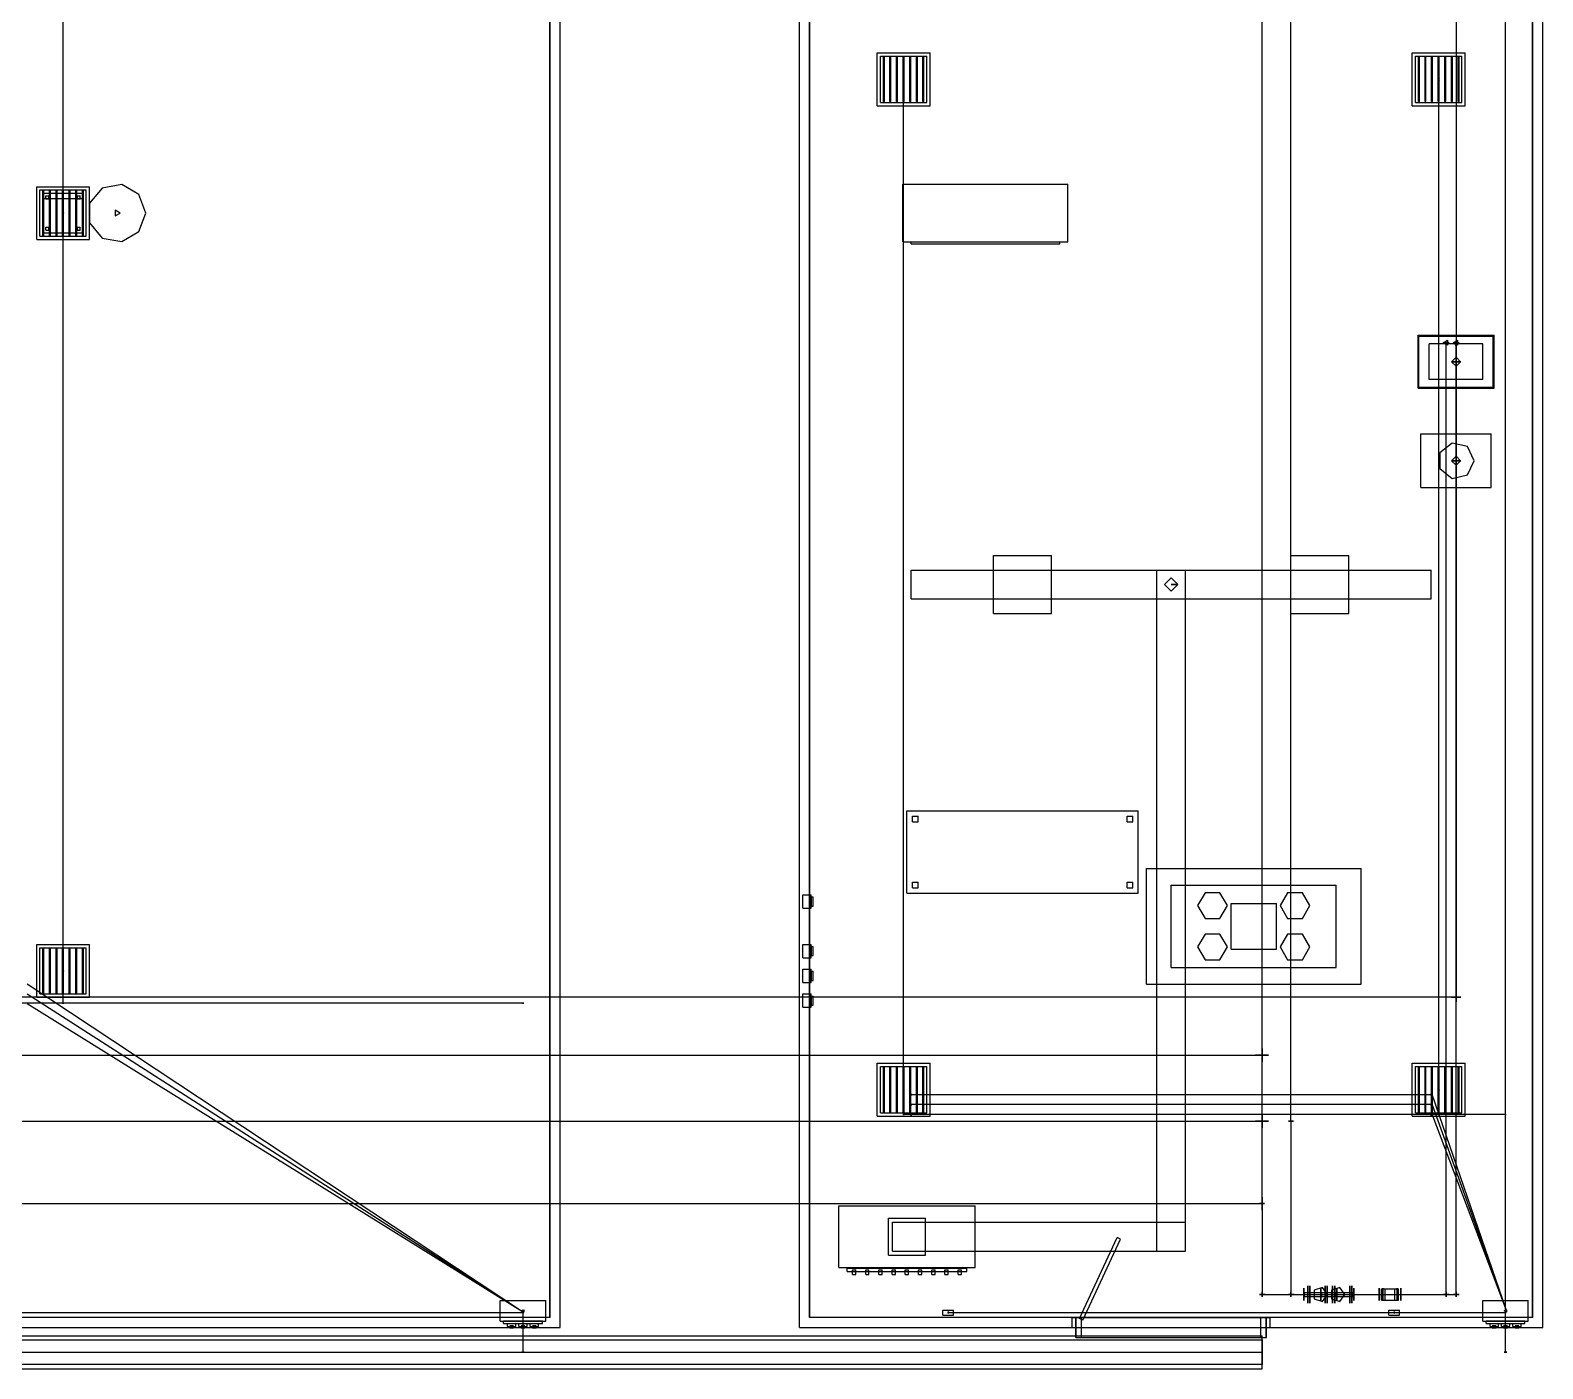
# Model space of a CAD drawing. Header units: millimetres. Extents: x -285000 to -230100, y 121795 to 149522.
# Drawn here: x -248418 to -230100, y 122000 to 138215 of the extents above; entities that cross this region are included whole.
import ezdxf

# ---------------------------------------------------------------- set-up
doc = ezdxf.new("R2010")
doc.units = ezdxf.units.MM

msp = doc.modelspace()

# ---------------------------------------------------------------- linework, layer by layer
at = {"layer": 'electrical'}
for p, q in [((-248020, 126430), (-248020, 145180)), ((-230550, 122200), (-230550, 143800)), ((-237832.21, 137620), (-237847.79, 137620)), ((-237847.79, 137620), (-237840, 137620)), ((-237840, 137620), (-237832.21, 137620)), ((-237840, 125080), (-237840, 137620)), ((-231352.21, 137620), (-231367.79, 137620)), ((-231367.79, 137620), (-231360, 137620)), ((-231360, 137620), (-231352.21, 137620)), ((-231360, 125080), (-231360, 137620)), ((-242457.17, 122689.16), (-248457.17, 126659.16)), ((-242450, 126430), (-278980, 126430)), ((-242457.02, 122689.06), (-248457.02, 126539.06)), ((-242456.86, 122688.96), (-248456.86, 126418.96)), ((-248012.21, 126430), (-248027.79, 126430)), ((-248027.79, 126430), (-248020, 126430)), ((-248020, 126430), (-248012.21, 126430)), ((-242450, 126422.21), (-242450, 126437.79)), ((-242450, 126437.79), (-242450, 126430)), ((-242450, 126430), (-242450, 126422.21)), ((-237750, 125308.74), (-237750, 125331.26)), ((-237750, 125331.26), (-237750, 125320)), ((-237750, 125320), (-237750, 125308.74)), ((-231450, 125320), (-237750, 125320)), ((-231437.71, 125324.22), (-231456.15, 125317.89)), ((-231456.15, 125317.89), (-231437.71, 125324.22)), ((-231456.15, 125317.89), (-231456.15, 125317.89)), ((-231450, 125308.74), (-231450, 125331.26)), ((-231450, 125331.26), (-231450, 125320)), ((-231450, 125320), (-231450, 125308.74)), ((-231450, 125320), (-231435.96, 125320)), ((-231435.96, 125320), (-231450, 125320)), ((-230537.71, 122704.22), (-231437.71, 125324.22)), ((-237750, 125188.74), (-237750, 125211.26)), ((-237750, 125211.26), (-237750, 125200)), ((-237750, 125200), (-237750, 125188.74)), ((-231450, 125200), (-237750, 125200)), ((-231437.77, 125204.4), (-231456.12, 125197.8)), ((-231456.12, 125197.8), (-231437.77, 125204.4)), ((-231456.12, 125197.8), (-231456.12, 125197.8)), ((-231450, 125188.74), (-231450, 125211.26)), ((-231450, 125211.26), (-231450, 125200)), ((-231450, 125200), (-231450, 125188.74)), ((-231450, 125200), (-231435.96, 125200)), ((-231435.96, 125200), (-231450, 125200)), ((-230537.77, 122704.4), (-231437.77, 125204.4)), ((-237832.21, 125080), (-237847.79, 125080)), ((-237847.79, 125080), (-237840, 125080)), ((-237840, 125072.21), (-237840, 125087.79)), ((-237840, 125087.79), (-237840, 125080)), ((-237840, 125080), (-237840, 125072.21)), ((-230550, 125080), (-237840, 125080)), ((-237840, 125080), (-237832.21, 125080)), ((-237750, 125068.74), (-237750, 125091.26)), ((-237750, 125091.26), (-237750, 125080)), ((-237750, 125080), (-237750, 125068.74)), ((-231450, 125080), (-237750, 125080)), ((-231437.84, 125084.6), (-231456.08, 125077.7)), ((-231456.08, 125077.7), (-231437.84, 125084.6)), ((-231456.08, 125077.7), (-231456.08, 125077.7)), ((-231450, 125068.74), (-231450, 125091.26)), ((-231450, 125091.26), (-231450, 125080)), ((-231450, 125080), (-231450, 125068.74)), ((-231450, 125080), (-231435.96, 125080)), ((-231435.96, 125080), (-231450, 125080)), ((-230537.84, 122704.6), (-231437.84, 125084.6)), ((-231352.21, 125080), (-231367.79, 125080)), ((-231367.79, 125080), (-231360, 125080)), ((-231360, 125080), (-231352.21, 125080)), ((-230550, 125072.21), (-230550, 125087.79)), ((-230550, 125087.79), (-230550, 125080)), ((-230550, 125080), (-230550, 125072.21)), ((-242725, 122575), (-242725, 122825)), ((-242725, 122825), (-242175, 122825)), ((-242175, 122575), (-242175, 122825)), ((-230825, 122575), (-230825, 122825)), ((-230825, 122825), (-230275, 122825)), ((-230275, 122575), (-230275, 122825)), ((-276400, 122680), (-242450, 122680)), ((-250600, 122680), (-242450, 122680)), ((-242725, 122575), (-242175, 122575)), ((-242685, 122547.5), (-242685, 122582.5)), ((-242685, 122582.5), (-242215, 122582.5)), ((-242685, 122547.5), (-242215, 122547.5)), ((-242637.5, 122510), (-242637.5, 122550)), ((-242637.5, 122550), (-242537.5, 122550)), ((-242537.5, 122510), (-242537.5, 122550)), ((-242500, 122510), (-242500, 122550)), ((-242500, 122550), (-242400, 122550)), ((-242468, 122700), (-242441, 122715.59)), ((-242441, 122684.41), (-242468, 122700)), ((-242434.41, 122700), (-242465.59, 122700)), ((-242465.59, 122700), (-242450, 122700)), ((-242457.17, 122689.16), (-242446.41, 122705.42)), ((-242446.41, 122705.42), (-242457.17, 122689.16)), ((-242457.02, 122689.06), (-242446.49, 122705.47)), ((-242446.49, 122705.47), (-242457.02, 122689.06)), ((-242456.86, 122688.96), (-242446.57, 122705.52)), ((-242446.57, 122705.52), (-242456.86, 122688.96)), ((-242437, 122700), (-242456.5, 122711.26)), ((-242456.5, 122711.26), (-242456.5, 122688.74)), ((-242437, 122700), (-242456.5, 122711.26)), ((-242456.5, 122711.26), (-242456.5, 122688.74)), ((-242437, 122700), (-242456.5, 122711.26)), ((-242456.5, 122711.26), (-242456.5, 122688.74)), ((-242456.5, 122688.74), (-242437, 122700)), ((-242456.5, 122688.74), (-242437, 122700)), ((-242456.5, 122688.74), (-242437, 122700)), ((-242450, 122700), (-242434.41, 122700)), ((-242450, 122200), (-242450, 122700)), ((-242450, 122700), (-242430.56, 122700)), ((-242430.56, 122700), (-242450, 122700)), ((-242450, 122700), (-242435.96, 122700)), ((-242435.96, 122700), (-242450, 122700)), ((-242450, 122700), (-242435.96, 122700)), ((-242435.96, 122700), (-242450, 122700)), ((-242450, 122700), (-242435.96, 122700)), ((-242435.96, 122700), (-242450, 122700)), ((-242450, 122672.21), (-242450, 122687.79)), ((-242450, 122687.79), (-242450, 122680)), ((-242450, 122672.21), (-242450, 122687.79)), ((-242450, 122687.79), (-242450, 122680)), ((-242450, 122680), (-242450, 122672.21)), ((-242450, 122680), (-242450, 122672.21)), ((-242446.57, 122705.52), (-242446.57, 122705.52)), ((-242446.49, 122705.47), (-242446.49, 122705.47)), ((-242446.41, 122705.42), (-242446.41, 122705.42)), ((-242441, 122715.59), (-242441, 122684.41)), ((-242400, 122510), (-242400, 122550)), ((-242362.5, 122510), (-242362.5, 122550)), ((-242362.5, 122550), (-242262.5, 122550)), ((-242262.5, 122510), (-242262.5, 122550)), ((-242215, 122547.5), (-242215, 122582.5)), ((-237365, 122650), (-237365, 122710)), ((-237365, 122710), (-237235, 122710)), ((-237365, 122650), (-237235, 122650)), ((-237291, 122680), (-237304.5, 122687.79)), ((-237304.5, 122687.79), (-237304.5, 122672.21)), ((-237304.5, 122672.21), (-237291, 122680)), ((-237300, 122672.21), (-237300, 122687.79)), ((-237300, 122687.79), (-237300, 122680)), ((-237300, 122680), (-230550, 122680)), ((-237300, 122680), (-237300, 122672.21)), ((-237300, 122680), (-237290.28, 122680)), ((-237290.28, 122680), (-237300, 122680)), ((-237235, 122650), (-237235, 122710)), ((-231965, 122650), (-231965, 122710)), ((-231965, 122710), (-231835, 122710)), ((-231965, 122650), (-231835, 122650)), ((-231891, 122680), (-231904.5, 122687.79)), ((-231904.5, 122687.79), (-231904.5, 122672.21)), ((-231904.5, 122672.21), (-231891, 122680)), ((-231900, 122672.21), (-231900, 122687.79)), ((-231900, 122687.79), (-231900, 122680)), ((-231900, 122680), (-230550, 122680)), ((-231900, 122680), (-231900, 122672.21)), ((-231900, 122680), (-231890.28, 122680)), ((-231890.28, 122680), (-231900, 122680)), ((-231835, 122650), (-231835, 122710)), ((-230825, 122575), (-230275, 122575)), ((-230785, 122547.5), (-230785, 122582.5)), ((-230785, 122582.5), (-230315, 122582.5)), ((-230785, 122547.5), (-230315, 122547.5)), ((-230737.5, 122510), (-230737.5, 122550)), ((-230737.5, 122550), (-230637.5, 122550)), ((-230637.5, 122510), (-230637.5, 122550)), ((-230600, 122510), (-230600, 122550)), ((-230600, 122550), (-230500, 122550)), ((-230568, 122700), (-230541, 122715.59)), ((-230541, 122684.41), (-230568, 122700)), ((-230534.41, 122700), (-230565.59, 122700)), ((-230565.59, 122700), (-230550, 122700)), ((-230537, 122700), (-230556.5, 122711.26)), ((-230556.5, 122711.26), (-230556.5, 122688.74)), ((-230537, 122700), (-230556.5, 122711.26)), ((-230556.5, 122711.26), (-230556.5, 122688.74)), ((-230537, 122700), (-230556.5, 122711.26)), ((-230556.5, 122711.26), (-230556.5, 122688.74)), ((-230556.5, 122688.74), (-230537, 122700)), ((-230556.5, 122688.74), (-230537, 122700)), ((-230556.5, 122688.74), (-230537, 122700)), ((-230537.71, 122704.22), (-230556.15, 122697.89)), ((-230556.15, 122697.89), (-230537.71, 122704.22)), ((-230556.15, 122697.89), (-230556.15, 122697.89)), ((-230537.77, 122704.4), (-230556.12, 122697.8)), ((-230556.12, 122697.8), (-230537.77, 122704.4)), ((-230556.12, 122697.8), (-230556.12, 122697.8)), ((-230537.84, 122704.6), (-230556.08, 122697.7)), ((-230556.08, 122697.7), (-230537.84, 122704.6)), ((-230556.08, 122697.7), (-230556.08, 122697.7)), ((-230550, 122700), (-230534.41, 122700)), ((-230550, 122200), (-230550, 122700)), ((-230550, 122700), (-230530.56, 122700)), ((-230530.56, 122700), (-230550, 122700)), ((-230550, 122700), (-230535.96, 122700)), ((-230535.96, 122700), (-230550, 122700)), ((-230550, 122700), (-230535.96, 122700)), ((-230535.96, 122700), (-230550, 122700)), ((-230550, 122700), (-230535.96, 122700)), ((-230535.96, 122700), (-230550, 122700)), ((-230550, 122672.21), (-230550, 122687.79)), ((-230550, 122687.79), (-230550, 122680)), ((-230550, 122672.21), (-230550, 122687.79)), ((-230550, 122687.79), (-230550, 122680)), ((-230550, 122680), (-230550, 122672.21)), ((-230550, 122680), (-230550, 122672.21)), ((-230541, 122715.59), (-230541, 122684.41)), ((-230500, 122510), (-230500, 122550)), ((-230462.5, 122510), (-230462.5, 122550)), ((-230462.5, 122550), (-230362.5, 122550)), ((-230362.5, 122510), (-230362.5, 122550)), ((-230315, 122547.5), (-230315, 122582.5)), ((-282500, 122400), (-233500, 122400)), ((-282500, 122400), (-233500, 122400)), ((-242637.5, 122510), (-242537.5, 122510)), ((-242564.12, 122520), (-242610.88, 122520)), ((-242610.88, 122520), (-242587.5, 122520)), ((-242564.12, 122495), (-242610.88, 122495)), ((-242610.88, 122495), (-242587.5, 122495)), ((-242587.5, 122520), (-242587.5, 122495)), ((-242587.5, 122520), (-242564.12, 122520)), ((-242587.5, 122495), (-242564.12, 122495)), ((-242500, 122510), (-242400, 122510)), ((-242426.62, 122520), (-242473.38, 122520)), ((-242473.38, 122520), (-242450, 122520)), ((-242426.62, 122495), (-242473.38, 122495)), ((-242473.38, 122495), (-242450, 122495)), ((-242450, 122520), (-242450, 122495)), ((-242450, 122520), (-242426.62, 122520)), ((-242450, 122495), (-242426.62, 122495)), ((-242362.5, 122510), (-242262.5, 122510)), ((-242289.12, 122520), (-242335.88, 122520)), ((-242335.88, 122520), (-242312.5, 122520)), ((-242289.12, 122495), (-242335.88, 122495)), ((-242335.88, 122495), (-242312.5, 122495)), ((-242312.5, 122520), (-242312.5, 122495)), ((-242312.5, 122520), (-242289.12, 122520)), ((-242312.5, 122495), (-242289.12, 122495)), ((-233500, 122350), (-233500, 122400)), ((-233500, 122000), (-233500, 122400)), ((-233500, 122350), (-233500, 122400)), ((-233500, 122000), (-233500, 122400)), ((-230737.5, 122510), (-230637.5, 122510)), ((-230664.12, 122520), (-230710.88, 122520)), ((-230710.88, 122520), (-230687.5, 122520)), ((-230664.12, 122495), (-230710.88, 122495)), ((-230710.88, 122495), (-230687.5, 122495)), ((-230687.5, 122520), (-230687.5, 122495)), ((-230687.5, 122520), (-230664.12, 122520)), ((-230687.5, 122495), (-230664.12, 122495)), ((-230600, 122510), (-230500, 122510)), ((-230526.62, 122520), (-230573.38, 122520)), ((-230573.38, 122520), (-230550, 122520)), ((-230526.62, 122495), (-230573.38, 122495)), ((-230573.38, 122495), (-230550, 122495)), ((-230550, 122520), (-230550, 122495)), ((-230550, 122520), (-230526.62, 122520)), ((-230550, 122495), (-230526.62, 122495)), ((-230462.5, 122510), (-230362.5, 122510)), ((-230389.12, 122520), (-230435.88, 122520)), ((-230435.88, 122520), (-230412.5, 122520)), ((-230389.12, 122495), (-230435.88, 122495)), ((-230435.88, 122495), (-230412.5, 122495)), ((-230412.5, 122520), (-230412.5, 122495)), ((-230412.5, 122520), (-230389.12, 122520)), ((-230412.5, 122495), (-230389.12, 122495)), ((-282500, 122350), (-233500, 122350)), ((-282500, 122350), (-233500, 122350)), ((-282500, 122200), (-233500, 122200)), ((-282500, 122200), (-233500, 122200)), ((-242434.41, 122200), (-242465.59, 122200)), ((-242465.59, 122200), (-242450, 122200)), ((-242450, 122200), (-242434.41, 122200)), ((-233500, 122350), (-233500, 122050)), ((-233500, 122350), (-233500, 122050)), ((-233500, 122184.41), (-233500, 122215.59)), ((-233500, 122215.59), (-233500, 122200)), ((-233500, 122184.41), (-233500, 122215.59)), ((-233500, 122215.59), (-233500, 122200)), ((-233500, 122200), (-233500, 122184.41)), ((-233500, 122200), (-233500, 122184.41)), ((-230534.41, 122200), (-230565.59, 122200)), ((-230565.59, 122200), (-230550, 122200)), ((-230534.41, 122200), (-230565.59, 122200)), ((-230565.59, 122200), (-230550, 122200)), ((-230550, 122200), (-230534.41, 122200)), ((-230550, 122200), (-230534.41, 122200)), ((-233500, 122050), (-282500, 122050)), ((-233500, 122050), (-282500, 122050)), ((-282500, 122000), (-233500, 122000)), ((-282500, 122000), (-233500, 122000)), ((-233500, 122000), (-233500, 122050)), ((-233500, 122000), (-233500, 122050))]:
    msp.add_line(p, q, dxfattribs=at)
at = {"layer": 'hvac'}
for p, q in [((-236750, 131150), (-236750, 131850)), ((-236750, 131850), (-236050, 131850)), ((-236050, 131150), (-236050, 131850)), ((-233150, 131150), (-233150, 131850)), ((-233150, 131850), (-232450, 131850)), ((-232450, 131150), (-232450, 131850)), ((-237750, 131325), (-237750, 131675)), ((-237750, 131675), (-231450, 131675)), ((-234775, 123425), (-234775, 131675)), ((-234775, 131675), (-234425, 131675)), ((-234425, 123425), (-234425, 131675)), ((-231450, 131325), (-231450, 131675)), ((-237750, 131325), (-231450, 131325)), ((-236750, 131150), (-236050, 131150)), ((-233150, 131150), (-232450, 131150)), ((-234900, 126660), (-234900, 128060)), ((-234900, 128060), (-232300, 128060)), ((-232300, 126660), (-232300, 128060)), ((-233875, 127085), (-233875, 127635)), ((-233875, 127635), (-233325, 127635)), ((-233325, 127085), (-233325, 127635)), ((-233875, 127085), (-233325, 127085)), ((-234900, 126660), (-232300, 126660)), ((-238625, 123225), (-238625, 123975)), ((-238625, 123975), (-236975, 123975)), ((-236975, 123225), (-236975, 123975)), ((-238025, 123375), (-238025, 123825)), ((-238025, 123825), (-237575, 123825)), ((-237975, 123425), (-237975, 123775)), ((-237975, 123775), (-234425, 123775)), ((-237575, 123375), (-237575, 123825)), ((-234425, 123425), (-234425, 123775)), ((-238025, 123375), (-237575, 123375)), ((-237975, 123425), (-234425, 123425)), ((-234775, 123425), (-234425, 123425)), ((-238625, 123225), (-236975, 123225)), ((-238525, 123180), (-238525, 123220)), ((-238525, 123220), (-237075, 123220)), ((-238525, 123180), (-237075, 123180)), ((-238460, 123140), (-238460, 123200)), ((-238460, 123200), (-238420, 123200)), ((-238460, 123140), (-238420, 123140)), ((-238420, 123140), (-238420, 123200)), ((-238300, 123140), (-238300, 123200)), ((-238300, 123200), (-238260, 123200)), ((-238300, 123140), (-238260, 123140)), ((-238260, 123140), (-238260, 123200)), ((-238140, 123140), (-238140, 123200)), ((-238140, 123200), (-238100, 123200)), ((-238140, 123140), (-238100, 123140)), ((-238100, 123140), (-238100, 123200)), ((-237980, 123140), (-237980, 123200)), ((-237980, 123200), (-237940, 123200)), ((-237980, 123140), (-237940, 123140)), ((-237940, 123140), (-237940, 123200)), ((-237820, 123140), (-237820, 123200)), ((-237820, 123200), (-237780, 123200)), ((-237820, 123140), (-237780, 123140)), ((-237780, 123140), (-237780, 123200)), ((-237660, 123140), (-237660, 123200)), ((-237660, 123200), (-237620, 123200)), ((-237660, 123140), (-237620, 123140)), ((-237620, 123140), (-237620, 123200)), ((-237500, 123140), (-237500, 123200)), ((-237500, 123200), (-237460, 123200)), ((-237500, 123140), (-237460, 123140)), ((-237460, 123140), (-237460, 123200)), ((-237340, 123140), (-237340, 123200)), ((-237340, 123200), (-237300, 123200)), ((-237340, 123140), (-237300, 123140)), ((-237300, 123140), (-237300, 123200)), ((-237180, 123140), (-237180, 123200)), ((-237180, 123200), (-237140, 123200)), ((-237180, 123140), (-237140, 123140)), ((-237140, 123140), (-237140, 123200)), ((-237075, 123180), (-237075, 123220))]:
    msp.add_line(p, q, dxfattribs=at)
at = {"layer": 'interiors'}
for p, q in [((-242000, 122500), (-242000, 149500)), ((-242125, 122625), (-242125, 149375)), ((-242120, 122620), (-242120, 149380)), ((-239100, 122500), (-239100, 140500)), ((-230100, 122500), (-230100, 140500)), ((-238980, 122620), (-238980, 140380)), ((-238975, 122625), (-238975, 140375)), ((-230225, 122625), (-230225, 140375)), ((-230220, 122620), (-230220, 140380)), ((-247545, 136303.11), (-247698.89, 136119.71)), ((-247309.22, 136344.68), (-247545, 136303.11)), ((-247101.88, 136224.98), (-247309.22, 136344.68)), ((-237850, 135650), (-237850, 136350)), ((-237850, 136350), (-235850, 136350)), ((-235850, 135650), (-235850, 136350)), ((-248260, 136177.5), (-248260, 136242.5)), ((-248260, 136242.5), (-247780, 136242.5)), ((-248260, 135760), (-248260, 136240)), ((-248260, 136240), (-247780, 136240)), ((-248260, 136177.5), (-247780, 136177.5)), ((-248227.5, 136172.5), (-248227.5, 136207.5)), ((-248227.5, 136207.5), (-248192.5, 136207.5)), ((-248227.5, 136172.5), (-248192.5, 136172.5)), ((-248192.5, 136172.5), (-248192.5, 136207.5)), ((-247847.5, 136172.5), (-247847.5, 136207.5)), ((-247847.5, 136207.5), (-247812.5, 136207.5)), ((-247847.5, 136172.5), (-247812.5, 136172.5)), ((-247812.5, 136172.5), (-247812.5, 136207.5)), ((-247780, 136177.5), (-247780, 136242.5)), ((-247780, 135760), (-247780, 136240)), ((-247698.89, 136119.71), (-247698.89, 135880.29)), ((-247020, 136000), (-247101.88, 136224.98)), ((-247330, 136000), (-247390, 136034.64)), ((-247390, 136034.64), (-247390, 135965.36)), ((-247390, 135965.36), (-247330, 136000)), ((-247101.88, 135775.02), (-247020, 136000)), ((-248260, 135760), (-247780, 135760)), ((-248227.5, 135792.5), (-248227.5, 135827.5)), ((-248227.5, 135827.5), (-248192.5, 135827.5)), ((-248227.5, 135792.5), (-248192.5, 135792.5)), ((-248192.5, 135792.5), (-248192.5, 135827.5)), ((-247847.5, 135792.5), (-247847.5, 135827.5)), ((-247847.5, 135827.5), (-247812.5, 135827.5)), ((-247847.5, 135792.5), (-247812.5, 135792.5)), ((-247812.5, 135792.5), (-247812.5, 135827.5)), ((-247698.89, 135880.29), (-247545, 135696.89)), ((-247309.22, 135655.32), (-247101.88, 135775.02)), ((-247545, 135696.89), (-247309.22, 135655.32)), ((-237850, 135650), (-235850, 135650)), ((-237750, 135627.5), (-237750, 135652.5)), ((-237750, 135652.5), (-235950, 135652.5)), ((-237750, 135627.5), (-235950, 135627.5)), ((-235950, 135627.5), (-235950, 135652.5)), ((-237800, 127760), (-237800, 128760)), ((-237800, 128760), (-235000, 128760)), ((-237735, 128625), (-237735, 128695)), ((-237735, 128695), (-237665, 128695)), ((-237735, 128625), (-237665, 128625)), ((-237665, 128625), (-237665, 128695)), ((-235135, 128625), (-235135, 128695)), ((-235135, 128695), (-235065, 128695)), ((-235135, 128625), (-235065, 128625)), ((-235065, 128625), (-235065, 128695)), ((-235000, 127760), (-235000, 128760)), ((-237735, 127825), (-237735, 127895)), ((-237735, 127895), (-237665, 127895)), ((-237665, 127825), (-237665, 127895)), ((-235135, 127825), (-235135, 127895)), ((-235135, 127895), (-235065, 127895)), ((-235065, 127825), (-235065, 127895)), ((-234600, 126860), (-234600, 127860)), ((-234600, 127860), (-232600, 127860)), ((-232600, 126860), (-232600, 127860)), ((-237800, 127760), (-235000, 127760)), ((-237735, 127825), (-237665, 127825)), ((-235135, 127825), (-235065, 127825)), ((-234190, 127765.88), (-234280, 127610)), ((-234010, 127765.88), (-234190, 127765.88)), ((-233920, 127610), (-234010, 127765.88)), ((-233190, 127765.88), (-233280, 127610)), ((-233010, 127765.88), (-233190, 127765.88)), ((-232920, 127610), (-233010, 127765.88)), ((-234280, 127610), (-234190, 127454.12)), ((-234010, 127454.12), (-233920, 127610)), ((-233280, 127610), (-233190, 127454.12)), ((-233010, 127454.12), (-232920, 127610)), ((-234190, 127454.12), (-234010, 127454.12)), ((-233190, 127454.12), (-233010, 127454.12)), ((-234190, 127265.88), (-234280, 127110)), ((-234010, 127265.88), (-234190, 127265.88)), ((-233920, 127110), (-234010, 127265.88)), ((-233190, 127265.88), (-233280, 127110)), ((-233010, 127265.88), (-233190, 127265.88)), ((-232920, 127110), (-233010, 127265.88)), ((-234280, 127110), (-234190, 126954.12)), ((-234190, 126954.12), (-234010, 126954.12)), ((-234010, 126954.12), (-233920, 127110)), ((-233280, 127110), (-233190, 126954.12)), ((-233190, 126954.12), (-233010, 126954.12)), ((-233010, 126954.12), (-232920, 127110)), ((-234600, 126860), (-232600, 126860)), ((-235710.39, 122609.51), (-235253.96, 123588.32)), ((-235669.61, 122590.49), (-235213.18, 123569.3)), ((-235213.18, 123569.3), (-235253.96, 123588.32)), ((-242120, 122620), (-284880, 122620)), ((-284875, 122625), (-242125, 122625)), ((-242120, 122620), (-262300, 122620)), ((-230220, 122620), (-238980, 122620)), ((-235800, 122620), (-238980, 122620)), ((-238975, 122625), (-230225, 122625)), ((-235800, 122500), (-235800, 122620)), ((-235800, 122620), (-233400, 122620)), ((-235755, 122380), (-235755, 122620)), ((-235755, 122620), (-235685, 122620)), ((-235750, 122380), (-235750, 122620)), ((-235750, 122620), (-233450, 122620)), ((-235669.61, 122590.49), (-235710.39, 122609.51)), ((-235685, 122380), (-235685, 122620)), ((-233515, 122380), (-233515, 122620)), ((-233515, 122620), (-233445, 122620)), ((-233450, 122380), (-233450, 122620)), ((-233445, 122380), (-233445, 122620)), ((-233400, 122500), (-233400, 122620)), ((-230220, 122620), (-233400, 122620)), ((-285000, 122500), (-242000, 122500)), ((-262300, 122500), (-242000, 122500)), ((-239100, 122500), (-235800, 122500)), ((-239100, 122500), (-230100, 122500)), ((-235800, 122500), (-233400, 122500)), ((-235755, 122380), (-235685, 122380)), ((-235750, 122380), (-233450, 122380)), ((-233515, 122380), (-233445, 122380)), ((-233400, 122500), (-230100, 122500))]:
    msp.add_line(p, q, dxfattribs=at)
at = {"layer": 'lighting'}
for p, q in [((-238160, 137300), (-238160, 137940)), ((-238160, 137940), (-237520, 137940)), ((-237520, 137300), (-237520, 137940)), ((-231680, 137300), (-231680, 137940)), ((-231680, 137940), (-231040, 137940)), ((-231040, 137300), (-231040, 137940)), ((-238120, 137340), (-238120, 137900)), ((-238120, 137900), (-237560, 137900)), ((-238086, 137350), (-238086, 137890)), ((-238086, 137890), (-238074, 137890)), ((-238074, 137350), (-238074, 137890)), ((-238006, 137350), (-238006, 137890)), ((-238006, 137890), (-237994, 137890)), ((-237994, 137350), (-237994, 137890)), ((-237926, 137350), (-237926, 137890)), ((-237926, 137890), (-237914, 137890)), ((-237914, 137350), (-237914, 137890)), ((-237846, 137350), (-237846, 137890)), ((-237846, 137890), (-237834, 137890)), ((-237834, 137350), (-237834, 137890)), ((-237766, 137350), (-237766, 137890)), ((-237766, 137890), (-237754, 137890)), ((-237754, 137350), (-237754, 137890)), ((-237686, 137350), (-237686, 137890)), ((-237686, 137890), (-237674, 137890)), ((-237674, 137350), (-237674, 137890)), ((-237606, 137350), (-237606, 137890)), ((-237606, 137890), (-237594, 137890)), ((-237594, 137350), (-237594, 137890)), ((-237560, 137340), (-237560, 137900)), ((-231640, 137340), (-231640, 137900)), ((-231640, 137900), (-231080, 137900)), ((-231606, 137350), (-231606, 137890)), ((-231606, 137890), (-231594, 137890)), ((-231594, 137350), (-231594, 137890)), ((-231526, 137350), (-231526, 137890)), ((-231526, 137890), (-231514, 137890)), ((-231514, 137350), (-231514, 137890)), ((-231446, 137350), (-231446, 137890)), ((-231446, 137890), (-231434, 137890)), ((-231434, 137350), (-231434, 137890)), ((-231366, 137350), (-231366, 137890)), ((-231366, 137890), (-231354, 137890)), ((-231354, 137350), (-231354, 137890)), ((-231286, 137350), (-231286, 137890)), ((-231286, 137890), (-231274, 137890)), ((-231274, 137350), (-231274, 137890)), ((-231206, 137350), (-231206, 137890)), ((-231206, 137890), (-231194, 137890)), ((-231194, 137350), (-231194, 137890)), ((-231126, 137350), (-231126, 137890)), ((-231126, 137890), (-231114, 137890)), ((-231114, 137350), (-231114, 137890)), ((-231080, 137340), (-231080, 137900)), ((-237831, 137620), (-237844.5, 137627.79)), ((-237844.5, 137627.79), (-237844.5, 137612.21)), ((-237844.5, 137612.21), (-237831, 137620)), ((-231351, 137620), (-231364.5, 137627.79)), ((-231364.5, 137627.79), (-231364.5, 137612.21)), ((-231364.5, 137612.21), (-231351, 137620)), ((-238160, 137300), (-237520, 137300)), ((-238120, 137340), (-237560, 137340)), ((-238086, 137350), (-238074, 137350)), ((-238006, 137350), (-237994, 137350)), ((-237926, 137350), (-237914, 137350)), ((-237846, 137350), (-237834, 137350)), ((-237766, 137350), (-237754, 137350)), ((-237686, 137350), (-237674, 137350)), ((-237606, 137350), (-237594, 137350)), ((-231680, 137300), (-231040, 137300)), ((-231640, 137340), (-231080, 137340)), ((-231606, 137350), (-231594, 137350)), ((-231526, 137350), (-231514, 137350)), ((-231446, 137350), (-231434, 137350)), ((-231366, 137350), (-231354, 137350)), ((-231286, 137350), (-231274, 137350)), ((-231206, 137350), (-231194, 137350)), ((-231126, 137350), (-231114, 137350)), ((-248340, 135680), (-248340, 136320)), ((-248340, 136320), (-247700, 136320)), ((-247700, 135680), (-247700, 136320)), ((-248300, 135720), (-248300, 136280)), ((-248300, 136280), (-247740, 136280)), ((-248266, 135730), (-248266, 136270)), ((-248266, 136270), (-248254, 136270)), ((-248254, 135730), (-248254, 136270)), ((-248186, 135730), (-248186, 136270)), ((-248186, 136270), (-248174, 136270)), ((-248174, 135730), (-248174, 136270)), ((-248106, 135730), (-248106, 136270)), ((-248106, 136270), (-248094, 136270)), ((-248094, 135730), (-248094, 136270)), ((-248026, 135730), (-248026, 136270)), ((-248026, 136270), (-248014, 136270)), ((-248014, 135730), (-248014, 136270)), ((-247946, 135730), (-247946, 136270)), ((-247946, 136270), (-247934, 136270)), ((-247934, 135730), (-247934, 136270)), ((-247866, 135730), (-247866, 136270)), ((-247866, 136270), (-247854, 136270)), ((-247854, 135730), (-247854, 136270)), ((-247786, 135730), (-247786, 136270)), ((-247786, 136270), (-247774, 136270)), ((-247774, 135730), (-247774, 136270)), ((-247740, 135720), (-247740, 136280)), ((-248011, 136000), (-248024.5, 136007.79)), ((-248024.5, 136007.79), (-248024.5, 135992.21)), ((-248024.5, 135992.21), (-248011, 136000)), ((-248340, 135680), (-247700, 135680)), ((-248300, 135720), (-247740, 135720)), ((-248266, 135730), (-248254, 135730)), ((-248186, 135730), (-248174, 135730)), ((-248106, 135730), (-248094, 135730)), ((-248026, 135730), (-248014, 135730)), ((-247946, 135730), (-247934, 135730)), ((-247866, 135730), (-247854, 135730)), ((-247786, 135730), (-247774, 135730)), ((-248340, 126500), (-248340, 127140)), ((-248340, 127140), (-247700, 127140)), ((-247700, 126500), (-247700, 127140)), ((-248300, 126540), (-248300, 127100)), ((-248300, 127100), (-247740, 127100)), ((-248266, 126550), (-248266, 127090)), ((-248266, 127090), (-248254, 127090)), ((-248254, 126550), (-248254, 127090)), ((-248186, 126550), (-248186, 127090)), ((-248186, 127090), (-248174, 127090)), ((-248174, 126550), (-248174, 127090)), ((-248106, 126550), (-248106, 127090)), ((-248106, 127090), (-248094, 127090)), ((-248094, 126550), (-248094, 127090)), ((-248026, 126550), (-248026, 127090)), ((-248026, 127090), (-248014, 127090)), ((-248014, 126550), (-248014, 127090)), ((-247946, 126550), (-247946, 127090)), ((-247946, 127090), (-247934, 127090)), ((-247934, 126550), (-247934, 127090)), ((-247866, 126550), (-247866, 127090)), ((-247866, 127090), (-247854, 127090)), ((-247854, 126550), (-247854, 127090)), ((-247786, 126550), (-247786, 127090)), ((-247786, 127090), (-247774, 127090)), ((-247774, 126550), (-247774, 127090)), ((-247740, 126540), (-247740, 127100)), ((-248011, 126820), (-248024.5, 126827.79)), ((-248024.5, 126827.79), (-248024.5, 126812.21)), ((-248024.5, 126812.21), (-248011, 126820)), ((-248340, 126500), (-247700, 126500)), ((-248300, 126540), (-247740, 126540)), ((-248266, 126550), (-248254, 126550)), ((-248186, 126550), (-248174, 126550)), ((-248106, 126550), (-248094, 126550)), ((-248026, 126550), (-248014, 126550)), ((-247946, 126550), (-247934, 126550)), ((-247866, 126550), (-247854, 126550)), ((-247786, 126550), (-247774, 126550)), ((-238160, 125060), (-238160, 125700)), ((-238160, 125700), (-237520, 125700)), ((-237520, 125060), (-237520, 125700)), ((-231680, 125060), (-231680, 125700)), ((-231680, 125700), (-231040, 125700)), ((-231040, 125060), (-231040, 125700)), ((-238120, 125100), (-238120, 125660)), ((-238120, 125660), (-237560, 125660)), ((-238086, 125110), (-238086, 125650)), ((-238086, 125650), (-238074, 125650)), ((-238074, 125110), (-238074, 125650)), ((-238006, 125110), (-238006, 125650)), ((-238006, 125650), (-237994, 125650)), ((-237994, 125110), (-237994, 125650)), ((-237926, 125110), (-237926, 125650)), ((-237926, 125650), (-237914, 125650)), ((-237914, 125110), (-237914, 125650)), ((-237846, 125110), (-237846, 125650)), ((-237846, 125650), (-237834, 125650)), ((-237834, 125110), (-237834, 125650)), ((-237766, 125110), (-237766, 125650)), ((-237766, 125650), (-237754, 125650)), ((-237754, 125110), (-237754, 125650)), ((-237686, 125110), (-237686, 125650)), ((-237686, 125650), (-237674, 125650)), ((-237674, 125110), (-237674, 125650)), ((-237606, 125110), (-237606, 125650)), ((-237606, 125650), (-237594, 125650)), ((-237594, 125110), (-237594, 125650)), ((-237560, 125100), (-237560, 125660)), ((-231640, 125100), (-231640, 125660)), ((-231640, 125660), (-231080, 125660)), ((-231606, 125110), (-231606, 125650)), ((-231606, 125650), (-231594, 125650)), ((-231594, 125110), (-231594, 125650)), ((-231526, 125110), (-231526, 125650)), ((-231526, 125650), (-231514, 125650)), ((-231514, 125110), (-231514, 125650)), ((-231446, 125110), (-231446, 125650)), ((-231446, 125650), (-231434, 125650)), ((-231434, 125110), (-231434, 125650)), ((-231366, 125110), (-231366, 125650)), ((-231366, 125650), (-231354, 125650)), ((-231354, 125110), (-231354, 125650)), ((-231286, 125110), (-231286, 125650)), ((-231286, 125650), (-231274, 125650)), ((-231274, 125110), (-231274, 125650)), ((-231206, 125110), (-231206, 125650)), ((-231206, 125650), (-231194, 125650)), ((-231194, 125110), (-231194, 125650)), ((-231126, 125110), (-231126, 125650)), ((-231126, 125650), (-231114, 125650)), ((-231114, 125110), (-231114, 125650)), ((-231080, 125100), (-231080, 125660)), ((-237831, 125380), (-237844.5, 125387.79)), ((-237844.5, 125387.79), (-237844.5, 125372.21)), ((-237844.5, 125372.21), (-237831, 125380)), ((-231351, 125380), (-231364.5, 125387.79)), ((-231364.5, 125387.79), (-231364.5, 125372.21)), ((-231364.5, 125372.21), (-231351, 125380)), ((-238160, 125060), (-237520, 125060)), ((-238120, 125100), (-237560, 125100)), ((-238086, 125110), (-238074, 125110)), ((-238006, 125110), (-237994, 125110)), ((-237926, 125110), (-237914, 125110)), ((-237846, 125110), (-237834, 125110)), ((-237766, 125110), (-237754, 125110)), ((-237686, 125110), (-237674, 125110)), ((-237606, 125110), (-237594, 125110)), ((-231680, 125060), (-231040, 125060)), ((-231640, 125100), (-231080, 125100)), ((-231606, 125110), (-231594, 125110)), ((-231526, 125110), (-231514, 125110)), ((-231446, 125110), (-231434, 125110)), ((-231366, 125110), (-231354, 125110)), ((-231286, 125110), (-231274, 125110)), ((-231206, 125110), (-231194, 125110)), ((-231126, 125110), (-231114, 125110))]:
    msp.add_line(p, q, dxfattribs=at)
at = {"layer": 'sensors'}
for p, q in [((-234600, 131580), (-234680, 131500)), ((-234520, 131500), (-234600, 131580)), ((-234680, 131500), (-234600, 131420)), ((-234600, 131420), (-234520, 131500)), ((-234600, 131500), (-234535, 131500)), ((-234535, 131500), (-234600, 131500)), ((-239060, 127580), (-239060, 127740)), ((-239060, 127740), (-238960, 127740)), ((-238960, 127580), (-238960, 127740)), ((-238955, 127605), (-238955, 127715)), ((-238955, 127715), (-238935, 127715)), ((-238935, 127605), (-238935, 127715)), ((-239060, 127580), (-238960, 127580)), ((-238955, 127605), (-238935, 127605)), ((-239060, 126980), (-239060, 127140)), ((-239060, 127140), (-238960, 127140)), ((-238960, 126980), (-238960, 127140)), ((-239060, 126980), (-238960, 126980)), ((-238955, 127005), (-238955, 127115)), ((-238955, 127115), (-238935, 127115)), ((-238955, 127005), (-238935, 127005)), ((-238935, 127005), (-238935, 127115)), ((-239060, 126680), (-239060, 126840)), ((-239060, 126840), (-238960, 126840)), ((-238960, 126680), (-238960, 126840)), ((-238955, 126705), (-238955, 126815)), ((-238955, 126815), (-238935, 126815)), ((-238935, 126705), (-238935, 126815)), ((-239060, 126680), (-238960, 126680)), ((-238955, 126705), (-238935, 126705)), ((-239060, 126380), (-239060, 126540)), ((-239060, 126540), (-238960, 126540)), ((-238960, 126380), (-238960, 126540)), ((-238955, 126405), (-238955, 126515)), ((-238955, 126515), (-238935, 126515)), ((-238955, 126405), (-238935, 126405)), ((-238935, 126405), (-238935, 126515)), ((-239060, 126380), (-238960, 126380)), ((-232082.5, 122900), (-232082.5, 122975)), ((-232082.5, 122975), (-232082.5, 122900)), ((-232052.5, 122830), (-232052.5, 122970)), ((-232052.5, 122970), (-231892.5, 122970)), ((-232038, 122900), (-232038, 122975)), ((-232038, 122975), (-232038, 122900)), ((-232008, 122830), (-232008, 122970)), ((-232008, 122970), (-231848, 122970)), ((-231892.5, 122830), (-231892.5, 122970)), ((-231862.5, 122900), (-231862.5, 122975)), ((-231862.5, 122975), (-231862.5, 122900)), ((-231848, 122830), (-231848, 122970)), ((-231818, 122900), (-231818, 122975)), ((-231818, 122975), (-231818, 122900)), ((-232082.5, 122900), (-231862.5, 122900)), ((-232082.5, 122900), (-232082.5, 122825)), ((-232082.5, 122825), (-232082.5, 122900)), ((-232052.5, 122830), (-231892.5, 122830)), ((-232038, 122900), (-231818, 122900)), ((-232038, 122900), (-232038, 122825)), ((-232038, 122825), (-232038, 122900)), ((-232008, 122830), (-231848, 122830)), ((-231862.5, 122900), (-231862.5, 122825)), ((-231862.5, 122825), (-231862.5, 122900)), ((-231818, 122900), (-231818, 122825)), ((-231818, 122825), (-231818, 122900))]:
    msp.add_line(p, q, dxfattribs=at)
at = {"layer": 'water'}
for p, q in [((-231150, 146170), (-231150, 126500)), ((-233500, 124000), (-233500, 144000)), ((-233150, 125000), (-233150, 144000)), ((-231610, 133880), (-231610, 134520)), ((-231610, 134520), (-230690, 134520)), ((-231600, 133890), (-231600, 134510)), ((-231600, 134510), (-230700, 134510)), ((-231305, 134430), (-231252.5, 134460.31)), ((-231252.5, 134460.31), (-231252.5, 134399.69)), ((-231185, 134430), (-231132.5, 134460.31)), ((-231132.5, 134460.31), (-231132.5, 134399.69)), ((-230700, 133890), (-230700, 134510)), ((-230690, 133880), (-230690, 134520)), ((-230825, 134415), (-231475, 134415)), ((-231475, 133985), (-231475, 134415)), ((-231252.5, 134399.69), (-231305, 134430)), ((-231239.69, 134430), (-231300.31, 134430)), ((-231300.31, 134430), (-231270, 134430)), ((-231270, 134430), (-231239.69, 134430)), ((-231270, 122900), (-231270, 134430)), ((-231270, 134430), (-231232.2, 134430)), ((-231232.2, 134430), (-231270, 134430)), ((-231132.5, 134399.69), (-231185, 134430)), ((-231119.69, 134430), (-231180.31, 134430)), ((-231180.31, 134430), (-231150, 134430)), ((-231134.41, 134420), (-231165.59, 134420)), ((-231165.59, 134420), (-231150, 134420)), ((-231132, 134420), (-231159, 134435.59)), ((-231159, 134435.59), (-231159, 134404.41)), ((-231159, 134404.41), (-231132, 134420)), ((-231150, 134430), (-231119.69, 134430)), ((-231150, 122900), (-231150, 134430)), ((-231150, 134430), (-231112.2, 134430)), ((-231112.2, 134430), (-231150, 134430)), ((-231150, 134420), (-231150, 134200)), ((-231150, 134420), (-231134.41, 134420)), ((-231150, 134420), (-231130.56, 134420)), ((-231130.56, 134420), (-231150, 134420)), ((-230825, 133985), (-230825, 134415)), ((-231205, 134200), (-231150, 134255)), ((-231150, 134145), (-231205, 134200)), ((-231150, 134200), (-231205, 134200)), ((-231205, 134200), (-231150, 134200)), ((-231134.41, 134200), (-231165.59, 134200)), ((-231165.59, 134200), (-231150, 134200)), ((-231150, 134255), (-231095, 134200)), ((-231150, 134200), (-231134.41, 134200)), ((-231095, 134200), (-231150, 134145)), ((-231150, 134200), (-231150, 133000)), ((-231150, 134200), (-231095, 134200)), ((-231095, 134200), (-231150, 134200)), ((-231150, 134200), (-231090.6, 134200)), ((-231090.6, 134200), (-231150, 134200)), ((-230825, 133985), (-231475, 133985)), ((-231610, 133880), (-230690, 133880)), ((-231600, 133890), (-230700, 133890)), ((-231575, 132675), (-231575, 133325)), ((-231575, 133325), (-230725, 133325)), ((-231198.95, 133214.48), (-231348.21, 133095.45)), ((-231012.83, 133172), (-231198.95, 133214.48)), ((-230930, 133000), (-231012.83, 133172)), ((-230725, 132675), (-230725, 133325)), ((-231348.21, 133095.45), (-231348.21, 132904.55)), ((-231205, 133000), (-231150, 133055)), ((-231150, 133000), (-231205, 133000)), ((-231205, 133000), (-231150, 133000)), ((-231150, 132945), (-231205, 133000)), ((-231150, 133055), (-231095, 133000)), ((-231150, 133000), (-231095, 133000)), ((-231095, 133000), (-231150, 133000)), ((-231095, 133000), (-231150, 132945)), ((-231150, 133000), (-231150, 126500)), ((-231150, 133000), (-231090.6, 133000)), ((-231090.6, 133000), (-231150, 133000)), ((-231012.83, 132828), (-230930, 133000)), ((-231348.21, 132904.55), (-231198.95, 132785.52)), ((-231198.95, 132785.52), (-231012.83, 132828)), ((-231575, 132675), (-230725, 132675)), ((-231150, 126500), (-281500, 126500)), ((-231150, 126500), (-281500, 126500)), ((-231150, 126500), (-231205, 126500)), ((-231205, 126500), (-231150, 126500)), ((-231150, 126500), (-231205, 126500)), ((-231205, 126500), (-231150, 126500)), ((-231150, 126500), (-231150, 126555)), ((-231150, 126555), (-231150, 126500)), ((-231150, 126500), (-231150, 126555)), ((-231150, 126555), (-231150, 126500)), ((-231150, 126500), (-231095, 126500)), ((-231095, 126500), (-231150, 126500)), ((-231150, 126500), (-231150, 126445)), ((-231150, 126445), (-231150, 126500)), ((-231150, 126500), (-231090.6, 126500)), ((-231090.6, 126500), (-231150, 126500)), ((-231150, 126500), (-231095, 126500)), ((-231095, 126500), (-231150, 126500)), ((-231150, 126500), (-231150, 126445)), ((-231150, 126445), (-231150, 126500)), ((-231150, 126500), (-231090.6, 126500)), ((-231090.6, 126500), (-231150, 126500)), ((-233500, 125800), (-233500, 125880)), ((-233500, 125880), (-233500, 125800)), ((-279500, 125800), (-233500, 125800)), ((-233500, 125800), (-233580, 125800)), ((-233580, 125800), (-233500, 125800)), ((-233500, 125800), (-233500, 125720)), ((-233500, 125720), (-233500, 125800)), ((-233500, 125800), (-233420, 125800)), ((-233420, 125800), (-233500, 125800)), ((-233500, 125000), (-233500, 125800)), ((-279500, 125000), (-233500, 125000)), ((-233500, 125000), (-233580, 125000)), ((-233580, 125000), (-233500, 125000)), ((-233500, 125000), (-233500, 125080)), ((-233500, 125080), (-233500, 125000)), ((-233500, 125000), (-233500, 124920)), ((-233500, 124920), (-233500, 125000)), ((-233500, 125000), (-233420, 125000)), ((-233420, 125000), (-233500, 125000)), ((-233119.69, 125000), (-233180.31, 125000)), ((-233180.31, 125000), (-233150, 125000)), ((-233119.69, 125000), (-233180.31, 125000)), ((-233180.31, 125000), (-233150, 125000)), ((-233150, 125000), (-233150, 122900)), ((-233150, 125000), (-233119.69, 125000)), ((-233150, 125000), (-233119.69, 125000)), ((-233500, 124000), (-233500, 124080)), ((-233500, 124080), (-233500, 124000)), ((-279500, 124000), (-233500, 124000)), ((-233469.69, 124000), (-233530.31, 124000)), ((-233530.31, 124000), (-233500, 124000)), ((-233469.69, 124000), (-233530.31, 124000)), ((-233530.31, 124000), (-233500, 124000)), ((-233500, 124000), (-233500, 123920)), ((-233500, 123920), (-233500, 124000)), ((-233500, 124000), (-233500, 122900)), ((-233500, 124000), (-233469.69, 124000)), ((-233500, 124000), (-233469.69, 124000)), ((-233500, 122869.69), (-233500, 122930.31)), ((-233500, 122930.31), (-233500, 122900)), ((-233150, 122869.69), (-233150, 122930.31)), ((-233150, 122930.31), (-233150, 122900)), ((-232995, 122900), (-232995, 122975)), ((-232995, 122975), (-232995, 122900)), ((-232985, 122875), (-232985, 122925)), ((-232985, 122925), (-232605, 122925)), ((-232945, 122964.66), (-232945, 123004.62)), ((-232945, 123004.62), (-232945, 122900)), ((-232945, 122835.34), (-232945, 122964.66)), ((-232920, 122964.66), (-232920, 123004.62)), ((-232920, 123004.62), (-232920, 122900)), ((-232920, 122835.34), (-232920, 122964.66)), ((-232767.19, 122985.6), (-232867.81, 122952.9)), ((-232867.81, 122952.9), (-232867.81, 122847.1)), ((-232786, 122900), (-232786, 122975)), ((-232786, 122975), (-232786, 122900)), ((-232776, 122875), (-232776, 122925)), ((-232776, 122925), (-232396, 122925)), ((-232705, 122900), (-232767.19, 122985.6)), ((-232736, 122964.66), (-232736, 123004.62)), ((-232736, 123004.62), (-232736, 122900)), ((-232736, 122835.34), (-232736, 122964.66)), ((-232711, 122964.66), (-232711, 123004.62)), ((-232711, 123004.62), (-232711, 122900)), ((-232711, 122835.34), (-232711, 122964.66)), ((-232558.19, 122985.6), (-232658.81, 122952.9)), ((-232658.81, 122952.9), (-232658.81, 122847.1)), ((-232645, 122964.66), (-232645, 123004.62)), ((-232645, 123004.62), (-232645, 122900)), ((-232645, 122835.34), (-232645, 122964.66)), ((-232620, 122964.66), (-232620, 123004.62)), ((-232620, 123004.62), (-232620, 122900)), ((-232620, 122835.34), (-232620, 122964.66)), ((-232605, 122875), (-232605, 122925)), ((-232595, 122900), (-232595, 122975)), ((-232595, 122975), (-232595, 122900)), ((-232496, 122900), (-232558.19, 122985.6)), ((-232436, 122964.66), (-232436, 123004.62)), ((-232436, 123004.62), (-232436, 122900)), ((-232436, 122835.34), (-232436, 122964.66)), ((-232411, 122964.66), (-232411, 123004.62)), ((-232411, 123004.62), (-232411, 122900)), ((-232411, 122835.34), (-232411, 122964.66)), ((-232396, 122875), (-232396, 122925)), ((-232386, 122900), (-232386, 122975)), ((-232386, 122975), (-232386, 122900)), ((-231270, 122869.69), (-231270, 122930.31)), ((-231270, 122930.31), (-231270, 122900)), ((-231150, 122869.69), (-231150, 122930.31)), ((-231150, 122930.31), (-231150, 122900)), ((-233469.69, 122900), (-233530.31, 122900)), ((-233530.31, 122900), (-233500, 122900)), ((-233500, 122900), (-233469.69, 122900)), ((-233500, 122900), (-231150, 122900)), ((-233500, 122900), (-233500, 122869.69)), ((-233500, 122900), (-233462.2, 122900)), ((-233462.2, 122900), (-233500, 122900)), ((-233119.69, 122900), (-233180.31, 122900)), ((-233180.31, 122900), (-233150, 122900)), ((-233150, 122900), (-233119.69, 122900)), ((-233150, 122900), (-231270, 122900)), ((-233150, 122900), (-233150, 122869.69)), ((-233150, 122900), (-233112.2, 122900)), ((-233112.2, 122900), (-233150, 122900)), ((-232995, 122900), (-232595, 122900)), ((-232995, 122900), (-232995, 122825)), ((-232995, 122825), (-232995, 122900)), ((-232985, 122875), (-232605, 122875)), ((-232945, 122900), (-232920, 122900)), ((-232945, 122900), (-232945, 122795.38)), ((-232945, 122795.38), (-232945, 122835.34)), ((-232920, 122900), (-232920, 122795.38)), ((-232920, 122795.38), (-232920, 122835.34)), ((-232867.81, 122847.1), (-232767.19, 122814.4)), ((-232786, 122900), (-232386, 122900)), ((-232786, 122900), (-232786, 122825)), ((-232786, 122825), (-232786, 122900)), ((-232776, 122875), (-232396, 122875)), ((-232767.19, 122814.4), (-232705, 122900)), ((-232736, 122900), (-232711, 122900)), ((-232736, 122900), (-232736, 122795.38)), ((-232736, 122795.38), (-232736, 122835.34)), ((-232711, 122900), (-232711, 122795.38)), ((-232711, 122795.38), (-232711, 122835.34)), ((-232658.81, 122847.1), (-232558.19, 122814.4)), ((-232645, 122900), (-232620, 122900)), ((-232645, 122900), (-232645, 122795.38)), ((-232645, 122795.38), (-232645, 122835.34)), ((-232620, 122900), (-232620, 122795.38)), ((-232620, 122795.38), (-232620, 122835.34)), ((-232595, 122900), (-232595, 122825)), ((-232595, 122825), (-232595, 122900)), ((-232558.19, 122814.4), (-232496, 122900)), ((-232436, 122900), (-232411, 122900)), ((-232436, 122900), (-232436, 122795.38)), ((-232436, 122795.38), (-232436, 122835.34)), ((-232411, 122900), (-232411, 122795.38)), ((-232411, 122795.38), (-232411, 122835.34)), ((-232386, 122900), (-232386, 122825)), ((-232386, 122825), (-232386, 122900)), ((-231239.69, 122900), (-231300.31, 122900)), ((-231300.31, 122900), (-231270, 122900)), ((-231270, 122900), (-231270, 122869.69)), ((-231270, 122900), (-231239.69, 122900)), ((-231270, 122900), (-231232.2, 122900)), ((-231232.2, 122900), (-231270, 122900)), ((-231119.69, 122900), (-231180.31, 122900)), ((-231180.31, 122900), (-231150, 122900)), ((-231150, 122900), (-231150, 122869.69)), ((-231150, 122900), (-231119.69, 122900)), ((-231150, 122900), (-231112.2, 122900)), ((-231112.2, 122900), (-231150, 122900))]:
    msp.add_line(p, q, dxfattribs=at)

doc.saveas('drawing.dxf')
